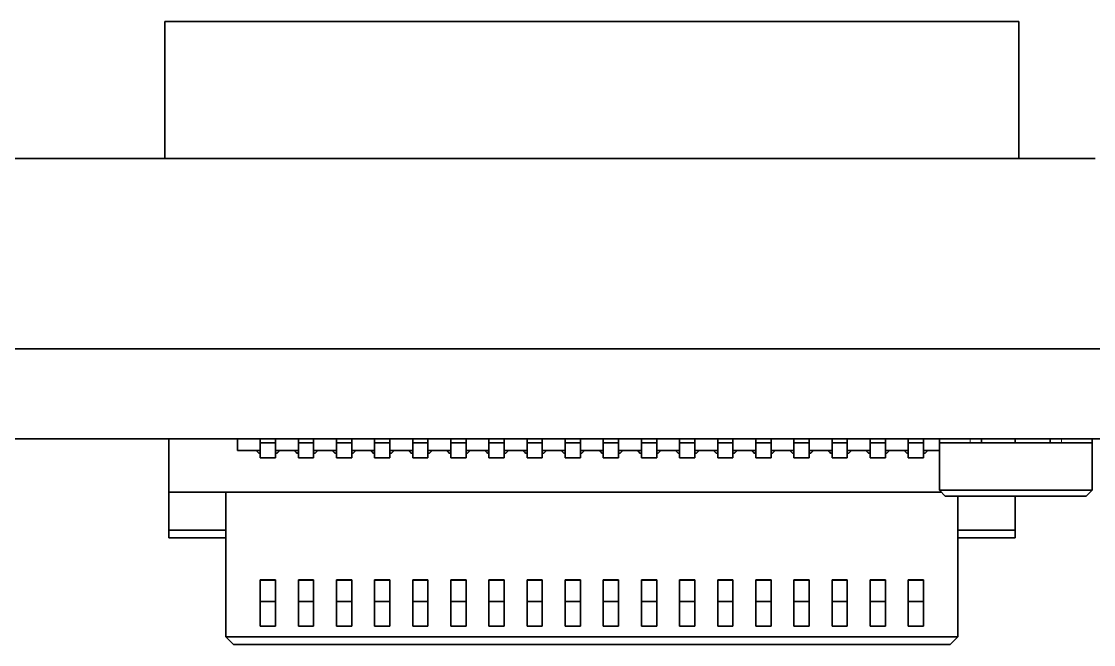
# Model space of a CAD drawing. Extents: x 487 to 800, y 314 to 605.
# Drawn here: x 586.74 to 600.8, y 461.53 to 469.71 of the extents above; entities that cross this region are included whole.
import ezdxf

# ---------------------------------------------------------------- set-up
doc = ezdxf.new("R2010")
doc.units = 0

msp = doc.modelspace()

# ---------------------------------------------------------------- linework, layer by layer
at = {"color": 7, "lineweight": 35, "ltscale": 0.28}
msp.add_line((599.817, 469.708), (588.617, 469.708), dxfattribs=at)
at = {"color": 7, "lineweight": 35, "ltscale": 0.045}
for p, q in [((588.617, 469.708), (588.617, 467.908)), ((599.817, 469.708), (599.817, 467.908))]:
    msp.add_line(p, q, dxfattribs=at)
at = {"color": 7, "lineweight": 35, "ltscale": 0.4}
msp.add_line((584.817, 467.908), (600.817, 467.908), dxfattribs=at)
at = {"color": 7, "lineweight": 35}
for p, q in [((579.717, 465.408), (608.717, 465.408)), ((579.717, 464.228), (608.717, 464.228))]:
    msp.add_line(p, q, dxfattribs=at)
at = {"color": 7, "lineweight": 35, "ltscale": 0.0175}
msp.add_line((588.667, 464.227), (588.667, 463.527), dxfattribs=at)
msp.add_line((588.667, 464.227), (588.667, 463.527), dxfattribs=at)
at = {"color": 7, "lineweight": 35, "ltscale": 0.022501}
msp.add_line((588.667, 464.227), (589.567, 464.227), dxfattribs=at)
msp.add_line((588.667, 464.227), (589.567, 464.227), dxfattribs=at)
at = {"color": 7, "lineweight": 35, "ltscale": 0.00375}
for p, q in [((589.567, 464.227), (589.567, 464.077)), ((589.567, 464.077), (589.567, 464.227)), ((589.567, 464.077), (589.567, 464.227)), ((589.567, 464.077), (589.567, 464.227)), ((589.567, 464.227), (589.567, 464.077))]:
    msp.add_line(p, q, dxfattribs=at)
at = {"color": 7, "lineweight": 35, "ltscale": 0.00125}
for p, q in [((589.867, 464.227), (589.867, 464.177)), ((589.867, 464.227), (589.867, 464.177)), ((590.067, 464.177), (590.067, 464.227)), ((590.067, 464.177), (590.067, 464.227)), ((590.067, 464.227), (590.067, 464.177)), ((590.367, 464.227), (590.367, 464.177)), ((590.367, 464.227), (590.367, 464.177)), ((590.567, 464.177), (590.567, 464.227)), ((590.567, 464.177), (590.567, 464.227)), ((590.567, 464.227), (590.567, 464.177)), ((590.867, 464.227), (590.867, 464.177)), ((590.867, 464.227), (590.867, 464.177)), ((591.067, 464.177), (591.067, 464.227)), ((591.067, 464.177), (591.067, 464.227)), ((591.067, 464.227), (591.067, 464.177)), ((591.367, 464.227), (591.367, 464.177)), ((591.367, 464.227), (591.367, 464.177)), ((591.567, 464.177), (591.567, 464.227)), ((591.567, 464.177), (591.567, 464.227)), ((591.567, 464.227), (591.567, 464.177)), ((591.867, 464.227), (591.867, 464.177)), ((591.867, 464.227), (591.867, 464.177)), ((592.067, 464.227), (592.067, 464.177)), ((592.067, 464.177), (592.067, 464.227)), ((592.067, 464.177), (592.067, 464.227)), ((592.367, 464.227), (592.367, 464.177)), ((592.367, 464.227), (592.367, 464.177)), ((592.567, 464.227), (592.567, 464.177)), ((592.567, 464.177), (592.567, 464.227)), ((592.567, 464.177), (592.567, 464.227)), ((592.867, 464.227), (592.867, 464.177)), ((592.867, 464.227), (592.867, 464.177)), ((593.067, 464.227), (593.067, 464.177)), ((593.067, 464.177), (593.067, 464.227)), ((593.067, 464.177), (593.067, 464.227)), ((593.367, 464.227), (593.367, 464.177)), ((593.367, 464.227), (593.367, 464.177)), ((593.567, 464.227), (593.567, 464.177)), ((593.567, 464.177), (593.567, 464.227)), ((593.567, 464.177), (593.567, 464.227)), ((593.867, 464.227), (593.867, 464.177)), ((593.867, 464.227), (593.867, 464.177)), ((594.067, 464.177), (594.067, 464.227)), ((594.067, 464.177), (594.067, 464.227)), ((594.067, 464.227), (594.067, 464.177)), ((594.367, 464.227), (594.367, 464.177)), ((594.367, 464.227), (594.367, 464.177)), ((594.567, 464.177), (594.567, 464.227)), ((594.567, 464.177), (594.567, 464.227)), ((594.567, 464.227), (594.567, 464.177)), ((594.867, 464.227), (594.867, 464.177)), ((594.867, 464.227), (594.867, 464.177)), ((595.067, 464.177), (595.067, 464.227)), ((595.067, 464.227), (595.067, 464.177)), ((595.067, 464.177), (595.067, 464.227)), ((595.367, 464.227), (595.367, 464.177)), ((595.367, 464.227), (595.367, 464.177)), ((595.567, 464.227), (595.567, 464.177)), ((595.567, 464.177), (595.567, 464.227)), ((595.567, 464.177), (595.567, 464.227)), ((595.867, 464.227), (595.867, 464.177)), ((595.867, 464.227), (595.867, 464.177)), ((596.067, 464.177), (596.067, 464.227)), ((596.067, 464.177), (596.067, 464.227)), ((596.067, 464.227), (596.067, 464.177)), ((596.367, 464.227), (596.367, 464.177)), ((596.367, 464.227), (596.367, 464.177)), ((596.567, 464.177), (596.567, 464.227)), ((596.567, 464.177), (596.567, 464.227)), ((596.567, 464.227), (596.567, 464.177)), ((596.867, 464.227), (596.867, 464.177)), ((596.867, 464.227), (596.867, 464.177)), ((597.067, 464.177), (597.067, 464.227)), ((597.067, 464.177), (597.067, 464.227)), ((597.067, 464.227), (597.067, 464.177)), ((597.367, 464.227), (597.367, 464.177)), ((597.367, 464.227), (597.367, 464.177)), ((597.567, 464.177), (597.567, 464.227)), ((597.567, 464.177), (597.567, 464.227)), ((597.567, 464.227), (597.567, 464.177)), ((597.867, 464.227), (597.867, 464.177)), ((597.867, 464.227), (597.867, 464.177)), ((598.067, 464.177), (598.067, 464.227)), ((598.067, 464.177), (598.067, 464.227)), ((598.067, 464.227), (598.067, 464.177)), ((598.367, 464.227), (598.367, 464.177)), ((598.367, 464.227), (598.367, 464.177)), ((598.567, 464.177), (598.567, 464.227)), ((598.567, 464.177), (598.567, 464.227)), ((598.567, 464.227), (598.567, 464.177)), ((598.777, 464.227), (598.777, 464.177)), ((599.327, 464.177), (599.327, 464.227)), ((599.327, 464.177), (599.327, 464.227)), ((599.327, 464.177), (599.327, 464.227)), ((599.327, 464.177), (599.327, 464.227)), ((599.327, 464.177), (599.327, 464.227)), ((599.327, 464.177), (599.327, 464.227)), ((599.767, 464.227), (599.767, 464.177)), ((599.767, 464.227), (599.767, 464.177)), ((599.767, 464.177), (599.767, 464.227)), ((599.767, 464.227), (599.767, 464.177)), ((599.767, 464.227), (599.767, 464.177)), ((600.227, 464.177), (600.227, 464.227)), ((600.777, 464.227), (600.777, 464.177)), ((589.367, 462.927), (589.417, 462.927)), ((589.417, 462.927), (589.367, 462.927)), ((599.067, 462.927), (599.017, 462.927)), ((599.017, 462.927), (599.067, 462.927))]:
    msp.add_line(p, q, dxfattribs=at)
at = {"color": 7, "lineweight": 35, "ltscale": 0.005}
for p, q in [((590.067, 464.227), (589.867, 464.227)), ((590.067, 464.227), (589.867, 464.227)), ((590.567, 464.227), (590.367, 464.227)), ((590.567, 464.227), (590.367, 464.227)), ((591.067, 464.227), (590.867, 464.227)), ((591.067, 464.227), (590.867, 464.227)), ((591.567, 464.227), (591.367, 464.227)), ((591.567, 464.227), (591.367, 464.227)), ((592.067, 464.227), (591.867, 464.227)), ((592.067, 464.227), (591.867, 464.227)), ((592.567, 464.227), (592.367, 464.227)), ((592.567, 464.227), (592.367, 464.227)), ((593.067, 464.227), (592.867, 464.227)), ((593.067, 464.227), (592.867, 464.227)), ((593.567, 464.227), (593.367, 464.227)), ((593.567, 464.227), (593.367, 464.227)), ((594.067, 464.227), (593.867, 464.227)), ((594.067, 464.227), (593.867, 464.227)), ((594.567, 464.227), (594.367, 464.227)), ((594.567, 464.227), (594.367, 464.227)), ((595.067, 464.227), (594.867, 464.227)), ((595.067, 464.227), (594.867, 464.227)), ((595.567, 464.227), (595.367, 464.227)), ((595.567, 464.227), (595.367, 464.227)), ((596.067, 464.227), (595.867, 464.227)), ((596.067, 464.227), (595.867, 464.227)), ((596.567, 464.227), (596.367, 464.227)), ((596.567, 464.227), (596.367, 464.227)), ((597.067, 464.227), (596.867, 464.227)), ((597.067, 464.227), (596.867, 464.227)), ((597.567, 464.227), (597.367, 464.227)), ((597.567, 464.227), (597.367, 464.227)), ((598.067, 464.227), (597.867, 464.227)), ((598.067, 464.227), (597.867, 464.227)), ((598.567, 464.227), (598.367, 464.227)), ((598.567, 464.227), (598.367, 464.227)), ((589.867, 464.177), (589.867, 463.977)), ((590.067, 464.177), (589.867, 464.177)), ((589.867, 464.177), (589.867, 463.977)), ((590.067, 464.177), (589.867, 464.177)), ((590.067, 464.177), (590.067, 463.977)), ((590.067, 464.177), (590.067, 463.977)), ((590.367, 464.177), (590.367, 463.977)), ((590.567, 464.177), (590.367, 464.177)), ((590.567, 464.177), (590.367, 464.177)), ((590.367, 464.177), (590.367, 463.977)), ((590.567, 464.177), (590.567, 463.977)), ((590.567, 464.177), (590.567, 463.977)), ((590.867, 464.177), (590.867, 463.977)), ((591.067, 464.177), (590.867, 464.177)), ((590.867, 464.177), (590.867, 463.977)), ((591.067, 464.177), (590.867, 464.177)), ((591.067, 464.177), (591.067, 463.977)), ((591.067, 464.177), (591.067, 463.977)), ((591.367, 464.177), (591.367, 463.977)), ((591.567, 464.177), (591.367, 464.177)), ((591.567, 464.177), (591.367, 464.177)), ((591.367, 464.177), (591.367, 463.977)), ((591.567, 464.177), (591.567, 463.977)), ((591.567, 464.177), (591.567, 463.977)), ((591.867, 464.177), (591.867, 463.977)), ((592.067, 464.177), (591.867, 464.177)), ((591.867, 464.177), (591.867, 463.977)), ((592.067, 464.177), (591.867, 464.177)), ((592.067, 464.177), (592.067, 463.977)), ((592.067, 464.177), (592.067, 463.977)), ((592.367, 464.177), (592.367, 463.977)), ((592.567, 464.177), (592.367, 464.177)), ((592.367, 464.177), (592.367, 463.977)), ((592.567, 464.177), (592.367, 464.177)), ((592.567, 464.177), (592.567, 463.977)), ((592.567, 464.177), (592.567, 463.977)), ((593.067, 464.177), (592.867, 464.177)), ((593.067, 464.177), (592.867, 464.177)), ((592.867, 464.177), (592.867, 463.977)), ((592.867, 464.177), (592.867, 463.977)), ((593.067, 464.177), (593.067, 463.977)), ((593.067, 464.177), (593.067, 463.977)), ((593.567, 464.177), (593.367, 464.177)), ((593.567, 464.177), (593.367, 464.177)), ((593.367, 464.177), (593.367, 463.977)), ((593.367, 464.177), (593.367, 463.977)), ((593.567, 464.177), (593.567, 463.977)), ((593.567, 464.177), (593.567, 463.977)), ((593.867, 464.177), (593.867, 463.977)), ((594.067, 464.177), (593.867, 464.177)), ((594.067, 464.177), (593.867, 464.177)), ((593.867, 464.177), (593.867, 463.977)), ((594.067, 464.177), (594.067, 463.977)), ((594.067, 464.177), (594.067, 463.977)), ((594.367, 464.177), (594.367, 463.977)), ((594.567, 464.177), (594.367, 464.177)), ((594.567, 464.177), (594.367, 464.177)), ((594.367, 464.177), (594.367, 463.977)), ((594.567, 464.177), (594.567, 463.977)), ((594.567, 464.177), (594.567, 463.977)), ((594.867, 464.177), (594.867, 463.977)), ((595.067, 464.177), (594.867, 464.177)), ((595.067, 464.177), (594.867, 464.177)), ((594.867, 464.177), (594.867, 463.977)), ((595.067, 464.177), (595.067, 463.977)), ((595.067, 464.177), (595.067, 463.977)), ((595.567, 464.177), (595.367, 464.177)), ((595.567, 464.177), (595.367, 464.177)), ((595.367, 464.177), (595.367, 463.977)), ((595.367, 464.177), (595.367, 463.977)), ((595.567, 464.177), (595.567, 463.977)), ((595.567, 464.177), (595.567, 463.977)), ((595.867, 464.177), (595.867, 463.977)), ((596.067, 464.177), (595.867, 464.177)), ((595.867, 464.177), (595.867, 463.977)), ((596.067, 464.177), (595.867, 464.177)), ((596.067, 464.177), (596.067, 463.977)), ((596.067, 464.177), (596.067, 463.977)), ((596.367, 464.177), (596.367, 463.977)), ((596.567, 464.177), (596.367, 464.177)), ((596.367, 464.177), (596.367, 463.977)), ((596.567, 464.177), (596.367, 464.177)), ((596.567, 464.177), (596.567, 463.977)), ((596.567, 464.177), (596.567, 463.977)), ((596.867, 464.177), (596.867, 463.977)), ((597.067, 464.177), (596.867, 464.177)), ((596.867, 464.177), (596.867, 463.977)), ((597.067, 464.177), (596.867, 464.177)), ((597.067, 464.177), (597.067, 463.977)), ((597.067, 464.177), (597.067, 463.977)), ((597.367, 464.177), (597.367, 463.977)), ((597.567, 464.177), (597.367, 464.177)), ((597.367, 464.177), (597.367, 463.977)), ((597.567, 464.177), (597.367, 464.177)), ((597.567, 464.177), (597.567, 463.977)), ((597.567, 464.177), (597.567, 463.977)), ((597.867, 464.177), (597.867, 463.977)), ((598.067, 464.177), (597.867, 464.177)), ((597.867, 464.177), (597.867, 463.977)), ((598.067, 464.177), (597.867, 464.177)), ((598.067, 464.177), (598.067, 463.977)), ((598.067, 464.177), (598.067, 463.977)), ((598.367, 464.177), (598.367, 463.977)), ((598.567, 464.177), (598.367, 464.177)), ((598.567, 464.177), (598.367, 464.177)), ((598.367, 464.177), (598.367, 463.977)), ((598.567, 464.177), (598.567, 463.977)), ((598.567, 464.177), (598.567, 463.977)), ((589.867, 463.977), (590.067, 463.977)), ((590.067, 463.977), (589.867, 463.977)), ((590.067, 463.977), (589.867, 463.977)), ((590.367, 463.977), (590.567, 463.977)), ((590.567, 463.977), (590.367, 463.977)), ((590.567, 463.977), (590.367, 463.977)), ((590.867, 463.977), (591.067, 463.977)), ((591.067, 463.977), (590.867, 463.977)), ((591.067, 463.977), (590.867, 463.977)), ((591.367, 463.977), (591.567, 463.977)), ((591.567, 463.977), (591.367, 463.977)), ((591.567, 463.977), (591.367, 463.977)), ((592.067, 463.977), (591.867, 463.977)), ((592.067, 463.977), (591.867, 463.977)), ((591.867, 463.977), (592.067, 463.977)), ((592.567, 463.977), (592.367, 463.977)), ((592.567, 463.977), (592.367, 463.977)), ((592.367, 463.977), (592.567, 463.977)), ((593.067, 463.977), (592.867, 463.977)), ((593.067, 463.977), (592.867, 463.977)), ((592.867, 463.977), (593.067, 463.977)), ((593.567, 463.977), (593.367, 463.977)), ((593.567, 463.977), (593.367, 463.977)), ((593.367, 463.977), (593.567, 463.977)), ((594.067, 463.977), (593.867, 463.977)), ((594.067, 463.977), (593.867, 463.977)), ((593.867, 463.977), (594.067, 463.977)), ((594.567, 463.977), (594.367, 463.977)), ((594.567, 463.977), (594.367, 463.977)), ((594.367, 463.977), (594.567, 463.977)), ((595.067, 463.977), (594.867, 463.977)), ((595.067, 463.977), (594.867, 463.977)), ((594.867, 463.977), (595.067, 463.977)), ((595.567, 463.977), (595.367, 463.977)), ((595.567, 463.977), (595.367, 463.977)), ((595.367, 463.977), (595.567, 463.977)), ((596.067, 463.977), (595.867, 463.977)), ((596.067, 463.977), (595.867, 463.977)), ((595.867, 463.977), (596.067, 463.977)), ((596.567, 463.977), (596.367, 463.977)), ((596.567, 463.977), (596.367, 463.977)), ((596.367, 463.977), (596.567, 463.977)), ((597.067, 463.977), (596.867, 463.977)), ((597.067, 463.977), (596.867, 463.977)), ((596.867, 463.977), (597.067, 463.977)), ((597.567, 463.977), (597.367, 463.977)), ((597.567, 463.977), (597.367, 463.977)), ((597.367, 463.977), (597.567, 463.977)), ((598.067, 463.977), (597.867, 463.977)), ((598.067, 463.977), (597.867, 463.977)), ((597.867, 463.977), (598.067, 463.977)), ((598.567, 463.977), (598.367, 463.977)), ((598.567, 463.977), (598.367, 463.977)), ((598.367, 463.977), (598.567, 463.977)), ((590.067, 462.377), (589.867, 462.377)), ((590.067, 462.377), (589.867, 462.377)), ((589.867, 462.372), (590.067, 462.372)), ((590.067, 462.372), (589.867, 462.372)), ((590.067, 462.372), (589.867, 462.372)), ((590.567, 462.377), (590.367, 462.377)), ((590.567, 462.377), (590.367, 462.377)), ((590.367, 462.372), (590.567, 462.372)), ((590.567, 462.372), (590.367, 462.372)), ((590.567, 462.372), (590.367, 462.372)), ((591.067, 462.377), (590.867, 462.377)), ((591.067, 462.377), (590.867, 462.377)), ((590.867, 462.372), (591.067, 462.372)), ((591.067, 462.372), (590.867, 462.372)), ((591.067, 462.372), (590.867, 462.372)), ((591.567, 462.377), (591.367, 462.377)), ((591.567, 462.377), (591.367, 462.377)), ((591.367, 462.372), (591.567, 462.372)), ((591.567, 462.372), (591.367, 462.372)), ((591.567, 462.372), (591.367, 462.372)), ((592.067, 462.377), (591.867, 462.377)), ((592.067, 462.377), (591.867, 462.377)), ((591.867, 462.372), (592.067, 462.372)), ((592.067, 462.372), (591.867, 462.372)), ((592.067, 462.372), (591.867, 462.372)), ((592.567, 462.377), (592.367, 462.377)), ((592.567, 462.377), (592.367, 462.377)), ((592.367, 462.372), (592.567, 462.372)), ((592.567, 462.372), (592.367, 462.372)), ((592.567, 462.372), (592.367, 462.372)), ((593.067, 462.377), (592.867, 462.377)), ((593.067, 462.377), (592.867, 462.377)), ((592.867, 462.372), (593.067, 462.372)), ((593.067, 462.372), (592.867, 462.372)), ((593.067, 462.372), (592.867, 462.372)), ((593.567, 462.377), (593.367, 462.377)), ((593.567, 462.377), (593.367, 462.377)), ((593.367, 462.372), (593.567, 462.372)), ((593.567, 462.372), (593.367, 462.372)), ((593.567, 462.372), (593.367, 462.372)), ((594.067, 462.377), (593.867, 462.377)), ((594.067, 462.377), (593.867, 462.377)), ((594.067, 462.372), (593.867, 462.372)), ((594.067, 462.372), (593.867, 462.372)), ((593.867, 462.372), (594.067, 462.372)), ((594.567, 462.377), (594.367, 462.377)), ((594.567, 462.377), (594.367, 462.377)), ((594.567, 462.372), (594.367, 462.372)), ((594.567, 462.372), (594.367, 462.372)), ((594.367, 462.372), (594.567, 462.372)), ((595.067, 462.377), (594.867, 462.377)), ((595.067, 462.377), (594.867, 462.377)), ((595.067, 462.372), (594.867, 462.372)), ((595.067, 462.372), (594.867, 462.372)), ((594.867, 462.372), (595.067, 462.372)), ((595.567, 462.377), (595.367, 462.377)), ((595.567, 462.377), (595.367, 462.377)), ((595.567, 462.372), (595.367, 462.372)), ((595.567, 462.372), (595.367, 462.372)), ((595.367, 462.372), (595.567, 462.372)), ((596.067, 462.377), (595.867, 462.377)), ((596.067, 462.377), (595.867, 462.377)), ((595.867, 462.372), (596.067, 462.372)), ((596.067, 462.372), (595.867, 462.372)), ((596.067, 462.372), (595.867, 462.372)), ((596.567, 462.377), (596.367, 462.377)), ((596.567, 462.377), (596.367, 462.377)), ((596.367, 462.372), (596.567, 462.372)), ((596.567, 462.372), (596.367, 462.372)), ((596.567, 462.372), (596.367, 462.372)), ((597.067, 462.377), (596.867, 462.377)), ((597.067, 462.377), (596.867, 462.377)), ((596.867, 462.372), (597.067, 462.372)), ((597.067, 462.372), (596.867, 462.372)), ((597.067, 462.372), (596.867, 462.372)), ((597.567, 462.377), (597.367, 462.377)), ((597.567, 462.377), (597.367, 462.377)), ((597.367, 462.372), (597.567, 462.372)), ((597.567, 462.372), (597.367, 462.372)), ((597.567, 462.372), (597.367, 462.372)), ((598.067, 462.377), (597.867, 462.377)), ((598.067, 462.377), (597.867, 462.377)), ((597.867, 462.372), (598.067, 462.372)), ((598.067, 462.372), (597.867, 462.372)), ((598.067, 462.372), (597.867, 462.372)), ((598.567, 462.377), (598.367, 462.377)), ((598.567, 462.377), (598.367, 462.377)), ((598.367, 462.372), (598.567, 462.372)), ((598.567, 462.372), (598.367, 462.372)), ((598.567, 462.372), (598.367, 462.372)), ((590.067, 462.092), (589.867, 462.092)), ((590.067, 462.092), (589.867, 462.092)), ((590.567, 462.092), (590.367, 462.092)), ((590.567, 462.092), (590.367, 462.092)), ((591.067, 462.092), (590.867, 462.092)), ((591.067, 462.092), (590.867, 462.092)), ((591.567, 462.092), (591.367, 462.092)), ((591.567, 462.092), (591.367, 462.092)), ((592.067, 462.092), (591.867, 462.092)), ((592.067, 462.092), (591.867, 462.092)), ((592.567, 462.092), (592.367, 462.092)), ((592.567, 462.092), (592.367, 462.092)), ((593.067, 462.092), (592.867, 462.092)), ((593.067, 462.092), (592.867, 462.092)), ((593.567, 462.092), (593.367, 462.092)), ((593.567, 462.092), (593.367, 462.092)), ((594.067, 462.092), (593.867, 462.092)), ((594.067, 462.092), (593.867, 462.092)), ((594.567, 462.092), (594.367, 462.092)), ((594.567, 462.092), (594.367, 462.092)), ((595.067, 462.092), (594.867, 462.092)), ((595.067, 462.092), (594.867, 462.092)), ((595.567, 462.092), (595.367, 462.092)), ((595.567, 462.092), (595.367, 462.092)), ((596.067, 462.092), (595.867, 462.092)), ((596.067, 462.092), (595.867, 462.092)), ((596.567, 462.092), (596.367, 462.092)), ((596.567, 462.092), (596.367, 462.092)), ((597.067, 462.092), (596.867, 462.092)), ((597.067, 462.092), (596.867, 462.092)), ((597.567, 462.092), (597.367, 462.092)), ((597.567, 462.092), (597.367, 462.092)), ((598.067, 462.092), (597.867, 462.092)), ((598.067, 462.092), (597.867, 462.092)), ((598.567, 462.092), (598.367, 462.092)), ((598.567, 462.092), (598.367, 462.092)), ((589.867, 461.77), (590.067, 461.77)), ((589.867, 461.77), (590.067, 461.77)), ((590.367, 461.77), (590.567, 461.77)), ((590.367, 461.77), (590.567, 461.77)), ((590.867, 461.77), (591.067, 461.77)), ((590.867, 461.77), (591.067, 461.77)), ((591.367, 461.77), (591.567, 461.77)), ((591.367, 461.77), (591.567, 461.77)), ((591.867, 461.77), (592.067, 461.77)), ((591.867, 461.77), (592.067, 461.77)), ((592.367, 461.77), (592.567, 461.77)), ((592.367, 461.77), (592.567, 461.77)), ((592.867, 461.77), (593.067, 461.77)), ((592.867, 461.77), (593.067, 461.77)), ((593.367, 461.77), (593.567, 461.77)), ((593.367, 461.77), (593.567, 461.77)), ((593.867, 461.77), (594.067, 461.77)), ((593.867, 461.77), (594.067, 461.77)), ((594.367, 461.77), (594.567, 461.77)), ((594.367, 461.77), (594.567, 461.77)), ((594.867, 461.77), (595.067, 461.77)), ((594.867, 461.77), (595.067, 461.77)), ((595.367, 461.77), (595.567, 461.77)), ((595.367, 461.77), (595.567, 461.77)), ((595.867, 461.77), (596.067, 461.77)), ((595.867, 461.77), (596.067, 461.77)), ((596.367, 461.77), (596.567, 461.77)), ((596.367, 461.77), (596.567, 461.77)), ((596.867, 461.77), (597.067, 461.77)), ((596.867, 461.77), (597.067, 461.77)), ((597.367, 461.77), (597.567, 461.77)), ((597.367, 461.77), (597.567, 461.77)), ((597.867, 461.77), (598.067, 461.77)), ((597.867, 461.77), (598.067, 461.77)), ((598.367, 461.77), (598.567, 461.77)), ((598.367, 461.77), (598.567, 461.77))]:
    msp.add_line(p, q, dxfattribs=at)
at = {"color": 7, "lineweight": 35, "ltscale": 0.003037}
for p, q in [((590.067, 464.227), (590.067, 464.106)), ((590.067, 464.227), (590.067, 464.106)), ((590.567, 464.227), (590.567, 464.106)), ((590.567, 464.227), (590.567, 464.106)), ((591.067, 464.227), (591.067, 464.106)), ((591.067, 464.227), (591.067, 464.106)), ((591.567, 464.227), (591.567, 464.106)), ((591.567, 464.227), (591.567, 464.106)), ((592.067, 464.227), (592.067, 464.106)), ((592.067, 464.227), (592.067, 464.106)), ((592.567, 464.227), (592.567, 464.106)), ((592.567, 464.227), (592.567, 464.106)), ((593.067, 464.227), (593.067, 464.106)), ((593.067, 464.227), (593.067, 464.106)), ((593.567, 464.227), (593.567, 464.106)), ((593.567, 464.227), (593.567, 464.106)), ((594.067, 464.227), (594.067, 464.106)), ((594.067, 464.227), (594.067, 464.106)), ((594.567, 464.227), (594.567, 464.106)), ((594.567, 464.227), (594.567, 464.106)), ((595.067, 464.227), (595.067, 464.106)), ((595.067, 464.227), (595.067, 464.106)), ((595.567, 464.227), (595.567, 464.106)), ((595.567, 464.227), (595.567, 464.106)), ((596.067, 464.227), (596.067, 464.106)), ((596.067, 464.227), (596.067, 464.106)), ((596.567, 464.227), (596.567, 464.106)), ((596.567, 464.227), (596.567, 464.106)), ((597.067, 464.227), (597.067, 464.106)), ((597.067, 464.227), (597.067, 464.106)), ((597.567, 464.227), (597.567, 464.106)), ((597.567, 464.227), (597.567, 464.106)), ((598.067, 464.227), (598.067, 464.106)), ((598.067, 464.227), (598.067, 464.106)), ((598.567, 464.227), (598.567, 464.106)), ((598.567, 464.227), (598.567, 464.106))]:
    msp.add_line(p, q, dxfattribs=at)
at = {"color": 7, "lineweight": 35, "ltscale": 0.009999}
msp.add_line((598.777, 464.227), (599.177, 464.227), dxfattribs=at)
at = {"color": 7, "lineweight": 35, "ltscale": 0.003751}
for p, q in [((599.327, 464.227), (599.177, 464.227)), ((600.377, 464.227), (600.227, 464.227))]:
    msp.add_line(p, q, dxfattribs=at)
at = {"color": 7, "lineweight": 13, "ltscale": 0.00125}
for p, q in [((599.177, 464.227), (599.177, 464.177)), ((600.377, 464.227), (600.377, 464.177))]:
    msp.add_line(p, q, dxfattribs=at)
at = {"color": 7, "lineweight": 35, "ltscale": 0.011}
msp.add_line((599.327, 464.227), (599.767, 464.227), dxfattribs=at)
msp.add_line((599.327, 464.227), (599.767, 464.227), dxfattribs=at)
at = {"color": 7, "lineweight": 35, "ltscale": 0.010001}
msp.add_line((600.377, 464.227), (600.777, 464.227), dxfattribs=at)
at = {"color": 7, "lineweight": 35, "ltscale": 0.006125}
msp.add_line((589.812, 464.077), (589.567, 464.077), dxfattribs=at)
msp.add_line((589.812, 464.077), (589.567, 464.077), dxfattribs=at)
at = {"color": 7, "lineweight": 35, "ltscale": 0.001375}
for p, q in [((589.867, 464.077), (589.812, 464.077)), ((589.867, 464.077), (589.812, 464.077)), ((590.122, 464.077), (590.067, 464.077)), ((590.122, 464.077), (590.067, 464.077)), ((590.367, 464.077), (590.312, 464.077)), ((590.367, 464.077), (590.312, 464.077)), ((590.622, 464.077), (590.567, 464.077)), ((590.622, 464.077), (590.567, 464.077)), ((590.867, 464.077), (590.812, 464.077)), ((590.867, 464.077), (590.812, 464.077)), ((591.122, 464.077), (591.067, 464.077)), ((591.122, 464.077), (591.067, 464.077)), ((591.367, 464.077), (591.312, 464.077)), ((591.367, 464.077), (591.312, 464.077)), ((591.622, 464.077), (591.567, 464.077)), ((591.622, 464.077), (591.567, 464.077)), ((591.867, 464.077), (591.812, 464.077)), ((591.867, 464.077), (591.812, 464.077)), ((592.122, 464.077), (592.067, 464.077)), ((592.122, 464.077), (592.067, 464.077)), ((592.367, 464.077), (592.312, 464.077)), ((592.367, 464.077), (592.312, 464.077)), ((592.622, 464.077), (592.567, 464.077)), ((592.622, 464.077), (592.567, 464.077)), ((592.867, 464.077), (592.812, 464.077)), ((592.867, 464.077), (592.812, 464.077)), ((593.122, 464.077), (593.067, 464.077)), ((593.122, 464.077), (593.067, 464.077)), ((593.367, 464.077), (593.312, 464.077)), ((593.367, 464.077), (593.312, 464.077)), ((593.622, 464.077), (593.567, 464.077)), ((593.622, 464.077), (593.567, 464.077)), ((593.867, 464.077), (593.812, 464.077)), ((593.867, 464.077), (593.812, 464.077)), ((594.122, 464.077), (594.067, 464.077)), ((594.122, 464.077), (594.067, 464.077)), ((594.367, 464.077), (594.312, 464.077)), ((594.367, 464.077), (594.312, 464.077)), ((594.622, 464.077), (594.567, 464.077)), ((594.622, 464.077), (594.567, 464.077)), ((594.867, 464.077), (594.812, 464.077)), ((594.867, 464.077), (594.812, 464.077)), ((595.122, 464.077), (595.067, 464.077)), ((595.122, 464.077), (595.067, 464.077)), ((595.367, 464.077), (595.312, 464.077)), ((595.367, 464.077), (595.312, 464.077)), ((595.622, 464.077), (595.567, 464.077)), ((595.622, 464.077), (595.567, 464.077)), ((595.867, 464.077), (595.812, 464.077)), ((595.867, 464.077), (595.812, 464.077)), ((596.122, 464.077), (596.067, 464.077)), ((596.122, 464.077), (596.067, 464.077)), ((596.367, 464.077), (596.312, 464.077)), ((596.367, 464.077), (596.312, 464.077)), ((596.622, 464.077), (596.567, 464.077)), ((596.622, 464.077), (596.567, 464.077)), ((596.867, 464.077), (596.812, 464.077)), ((596.867, 464.077), (596.812, 464.077)), ((597.122, 464.077), (597.067, 464.077)), ((597.122, 464.077), (597.067, 464.077)), ((597.367, 464.077), (597.312, 464.077)), ((597.367, 464.077), (597.312, 464.077)), ((597.622, 464.077), (597.567, 464.077)), ((597.622, 464.077), (597.567, 464.077)), ((597.867, 464.077), (597.812, 464.077)), ((597.867, 464.077), (597.812, 464.077)), ((598.122, 464.077), (598.067, 464.077)), ((598.122, 464.077), (598.067, 464.077)), ((598.367, 464.077), (598.312, 464.077)), ((598.367, 464.077), (598.312, 464.077)), ((598.622, 464.077), (598.567, 464.077)), ((598.622, 464.077), (598.567, 464.077))]:
    msp.add_line(p, q, dxfattribs=at)
at = {"color": 7, "lineweight": 35, "ltscale": 0.001237}
for p, q in [((589.812, 464.077), (589.847, 464.042)), ((589.812, 464.077), (589.847, 464.042)), ((590.087, 464.042), (590.122, 464.077)), ((590.087, 464.042), (590.122, 464.077)), ((590.312, 464.077), (590.347, 464.042)), ((590.312, 464.077), (590.347, 464.042)), ((590.587, 464.042), (590.622, 464.077)), ((590.587, 464.042), (590.622, 464.077)), ((590.812, 464.077), (590.847, 464.042)), ((590.812, 464.077), (590.847, 464.042)), ((591.087, 464.042), (591.122, 464.077)), ((591.087, 464.042), (591.122, 464.077)), ((591.312, 464.077), (591.347, 464.042)), ((591.312, 464.077), (591.347, 464.042)), ((591.587, 464.042), (591.622, 464.077)), ((591.587, 464.042), (591.622, 464.077)), ((591.812, 464.077), (591.847, 464.042)), ((591.812, 464.077), (591.847, 464.042)), ((592.087, 464.042), (592.122, 464.077)), ((592.087, 464.042), (592.122, 464.077)), ((592.312, 464.077), (592.347, 464.042)), ((592.312, 464.077), (592.347, 464.042)), ((592.587, 464.042), (592.622, 464.077)), ((592.587, 464.042), (592.622, 464.077)), ((592.812, 464.077), (592.847, 464.042)), ((592.812, 464.077), (592.847, 464.042)), ((593.087, 464.042), (593.122, 464.077)), ((593.087, 464.042), (593.122, 464.077)), ((593.312, 464.077), (593.347, 464.042)), ((593.312, 464.077), (593.347, 464.042)), ((593.587, 464.042), (593.622, 464.077)), ((593.587, 464.042), (593.622, 464.077)), ((593.812, 464.077), (593.847, 464.042)), ((593.812, 464.077), (593.847, 464.042)), ((594.087, 464.042), (594.122, 464.077)), ((594.087, 464.042), (594.122, 464.077)), ((594.312, 464.077), (594.347, 464.042)), ((594.312, 464.077), (594.347, 464.042)), ((594.587, 464.042), (594.622, 464.077)), ((594.587, 464.042), (594.622, 464.077)), ((594.812, 464.077), (594.847, 464.042)), ((594.812, 464.077), (594.847, 464.042)), ((595.087, 464.042), (595.122, 464.077)), ((595.087, 464.042), (595.122, 464.077)), ((595.312, 464.077), (595.347, 464.042)), ((595.312, 464.077), (595.347, 464.042)), ((595.587, 464.042), (595.622, 464.077)), ((595.587, 464.042), (595.622, 464.077)), ((595.812, 464.077), (595.847, 464.042)), ((595.812, 464.077), (595.847, 464.042)), ((596.087, 464.042), (596.122, 464.077)), ((596.087, 464.042), (596.122, 464.077)), ((596.312, 464.077), (596.347, 464.042)), ((596.312, 464.077), (596.347, 464.042)), ((596.587, 464.042), (596.622, 464.077)), ((596.587, 464.042), (596.622, 464.077)), ((596.812, 464.077), (596.847, 464.042)), ((596.812, 464.077), (596.847, 464.042)), ((597.087, 464.042), (597.122, 464.077)), ((597.087, 464.042), (597.122, 464.077)), ((597.312, 464.077), (597.347, 464.042)), ((597.312, 464.077), (597.347, 464.042)), ((597.587, 464.042), (597.622, 464.077)), ((597.587, 464.042), (597.622, 464.077)), ((597.812, 464.077), (597.847, 464.042)), ((597.812, 464.077), (597.847, 464.042)), ((598.087, 464.042), (598.122, 464.077)), ((598.087, 464.042), (598.122, 464.077)), ((598.312, 464.077), (598.347, 464.042)), ((598.312, 464.077), (598.347, 464.042)), ((598.587, 464.042), (598.622, 464.077)), ((598.587, 464.042), (598.622, 464.077))]:
    msp.add_line(p, q, dxfattribs=at)
at = {"color": 7, "lineweight": 35, "ltscale": 0.001271}
for p, q in [((589.812, 464.077), (589.849, 464.042)), ((590.122, 464.077), (590.085, 464.042)), ((590.312, 464.077), (590.349, 464.042)), ((590.849, 464.042), (590.812, 464.077)), ((590.812, 464.077), (590.849, 464.042)), ((596.085, 464.042), (596.122, 464.077)), ((596.122, 464.077), (596.085, 464.042)), ((596.622, 464.077), (596.585, 464.042)), ((597.085, 464.042), (597.122, 464.077)), ((597.622, 464.077), (597.585, 464.042)), ((597.812, 464.077), (597.849, 464.042)), ((597.849, 464.042), (597.812, 464.077)), ((598.312, 464.077), (598.349, 464.042)), ((598.349, 464.042), (598.312, 464.077))]:
    msp.add_line(p, q, dxfattribs=at)
at = {"color": 7, "lineweight": 35, "ltscale": 0.000367386}
for p, q in [((589.847, 464.042), (589.837, 464.052)), ((590.347, 464.042), (590.337, 464.052)), ((596.347, 464.042), (596.337, 464.052)), ((597.347, 464.042), (597.337, 464.052))]:
    msp.add_line(p, q, dxfattribs=at)
at = {"color": 7, "lineweight": 35, "ltscale": 0.000875157}
for p, q in [((589.867, 464.077), (589.867, 464.042)), ((590.367, 464.077), (590.367, 464.042)), ((590.867, 464.077), (590.867, 464.042)), ((596.067, 464.077), (596.067, 464.042)), ((597.067, 464.077), (597.067, 464.042)), ((597.867, 464.077), (597.867, 464.042)), ((598.367, 464.077), (598.367, 464.042))]:
    msp.add_line(p, q, dxfattribs=at)
at = {"color": 7, "lineweight": 35, "ltscale": 0.002503}
for p, q in [((590.067, 464.177), (590.067, 464.077)), ((596.067, 464.177), (596.067, 464.077)), ((596.567, 464.177), (596.567, 464.077)), ((597.067, 464.177), (597.067, 464.077)), ((597.567, 464.177), (597.567, 464.077)), ((598.067, 464.177), (598.067, 464.077)), ((598.567, 464.177), (598.567, 464.077))]:
    msp.add_line(p, q, dxfattribs=at)
at = {"color": 7, "lineweight": 35, "ltscale": 0.000712585}
for p, q in [((590.067, 464.106), (590.067, 464.077)), ((590.067, 464.077), (590.067, 464.106)), ((590.567, 464.106), (590.567, 464.077)), ((590.567, 464.077), (590.567, 464.106)), ((591.067, 464.106), (591.067, 464.077)), ((591.067, 464.077), (591.067, 464.106)), ((591.567, 464.106), (591.567, 464.077)), ((591.567, 464.077), (591.567, 464.106)), ((592.067, 464.077), (592.067, 464.106)), ((592.067, 464.106), (592.067, 464.077)), ((592.567, 464.077), (592.567, 464.106)), ((592.567, 464.106), (592.567, 464.077)), ((593.067, 464.077), (593.067, 464.106)), ((593.067, 464.106), (593.067, 464.077)), ((593.567, 464.077), (593.567, 464.106)), ((593.567, 464.106), (593.567, 464.077)), ((594.067, 464.106), (594.067, 464.077)), ((594.067, 464.077), (594.067, 464.106)), ((594.567, 464.106), (594.567, 464.077)), ((594.567, 464.077), (594.567, 464.106)), ((595.067, 464.106), (595.067, 464.077)), ((595.067, 464.077), (595.067, 464.106)), ((595.567, 464.077), (595.567, 464.106)), ((595.567, 464.106), (595.567, 464.077)), ((596.067, 464.106), (596.067, 464.077)), ((596.067, 464.077), (596.067, 464.106)), ((596.567, 464.106), (596.567, 464.077)), ((596.567, 464.077), (596.567, 464.106)), ((597.067, 464.106), (597.067, 464.077)), ((597.067, 464.077), (597.067, 464.106)), ((597.567, 464.106), (597.567, 464.077)), ((597.567, 464.077), (597.567, 464.106)), ((598.067, 464.106), (598.067, 464.077)), ((598.067, 464.077), (598.067, 464.106)), ((598.567, 464.106), (598.567, 464.077)), ((598.567, 464.077), (598.567, 464.106))]:
    msp.add_line(p, q, dxfattribs=at)
at = {"color": 7, "lineweight": 35, "ltscale": 0.000875092}
for p, q in [((590.067, 464.077), (590.067, 464.042)), ((590.567, 464.077), (590.567, 464.042)), ((591.067, 464.077), (591.067, 464.042)), ((591.567, 464.077), (591.567, 464.042)), ((592.067, 464.077), (592.067, 464.042)), ((592.567, 464.077), (592.567, 464.042)), ((593.067, 464.077), (593.067, 464.042)), ((593.567, 464.077), (593.567, 464.042)), ((594.067, 464.077), (594.067, 464.042)), ((594.567, 464.077), (594.567, 464.042)), ((595.067, 464.077), (595.067, 464.042)), ((595.567, 464.077), (595.567, 464.042)), ((596.567, 464.077), (596.567, 464.042)), ((597.567, 464.077), (597.567, 464.042)), ((598.067, 464.077), (598.067, 464.042)), ((598.567, 464.077), (598.567, 464.042))]:
    msp.add_line(p, q, dxfattribs=at)
at = {"color": 7, "lineweight": 35, "ltscale": 0.00475}
for p, q in [((590.312, 464.077), (590.122, 464.077)), ((590.312, 464.077), (590.122, 464.077)), ((590.812, 464.077), (590.622, 464.077)), ((590.812, 464.077), (590.622, 464.077)), ((591.312, 464.077), (591.122, 464.077)), ((591.312, 464.077), (591.122, 464.077)), ((591.812, 464.077), (591.622, 464.077)), ((591.812, 464.077), (591.622, 464.077)), ((592.312, 464.077), (592.122, 464.077)), ((592.312, 464.077), (592.122, 464.077)), ((592.812, 464.077), (592.622, 464.077)), ((592.812, 464.077), (592.622, 464.077)), ((593.312, 464.077), (593.122, 464.077)), ((593.312, 464.077), (593.122, 464.077)), ((593.812, 464.077), (593.622, 464.077)), ((593.812, 464.077), (593.622, 464.077)), ((594.312, 464.077), (594.122, 464.077)), ((594.312, 464.077), (594.122, 464.077)), ((594.812, 464.077), (594.622, 464.077)), ((594.812, 464.077), (594.622, 464.077)), ((595.312, 464.077), (595.122, 464.077)), ((595.312, 464.077), (595.122, 464.077)), ((595.812, 464.077), (595.622, 464.077)), ((595.812, 464.077), (595.622, 464.077)), ((596.312, 464.077), (596.122, 464.077)), ((596.312, 464.077), (596.122, 464.077)), ((596.812, 464.077), (596.622, 464.077)), ((596.812, 464.077), (596.622, 464.077)), ((597.312, 464.077), (597.122, 464.077)), ((597.312, 464.077), (597.122, 464.077)), ((597.812, 464.077), (597.622, 464.077)), ((597.812, 464.077), (597.622, 464.077)), ((598.312, 464.077), (598.122, 464.077)), ((598.312, 464.077), (598.122, 464.077))]:
    msp.add_line(p, q, dxfattribs=at)
at = {"color": 7, "lineweight": 35, "ltscale": 0.0025}
for p, q in [((590.567, 464.177), (590.567, 464.077)), ((591.067, 464.177), (591.067, 464.077)), ((591.567, 464.177), (591.567, 464.077)), ((592.067, 464.177), (592.067, 464.077)), ((592.567, 464.177), (592.567, 464.077)), ((593.067, 464.177), (593.067, 464.077)), ((593.567, 464.177), (593.567, 464.077)), ((594.067, 464.177), (594.067, 464.077)), ((594.567, 464.177), (594.567, 464.077)), ((595.067, 464.177), (595.067, 464.077)), ((595.567, 464.177), (595.567, 464.077)), ((588.667, 462.927), (588.667, 463.027)), ((588.667, 462.927), (588.667, 463.027)), ((599.017, 463.027), (599.017, 462.927)), ((599.767, 463.027), (599.767, 462.927)), ((599.767, 463.027), (599.767, 462.927)), ((599.767, 462.927), (599.767, 463.027))]:
    msp.add_line(p, q, dxfattribs=at)
at = {"color": 7, "lineweight": 35, "ltscale": 0.0004769}
for p, q in [((591.333, 464.056), (591.347, 464.042)), ((591.833, 464.056), (591.847, 464.042)), ((592.333, 464.056), (592.347, 464.042)), ((592.833, 464.056), (592.847, 464.042)), ((593.333, 464.056), (593.347, 464.042)), ((593.833, 464.056), (593.847, 464.042)), ((594.333, 464.056), (594.347, 464.042)), ((594.833, 464.056), (594.847, 464.042)), ((595.333, 464.056), (595.347, 464.042)), ((596.333, 464.056), (596.347, 464.042))]:
    msp.add_line(p, q, dxfattribs=at)
at = {"color": 7, "lineweight": 35, "ltscale": 0.000578862}
for p, q in [((595.831, 464.058), (595.847, 464.042)), ((596.831, 464.058), (596.847, 464.042))]:
    msp.add_line(p, q, dxfattribs=at)
at = {"color": 7, "lineweight": 35, "ltscale": 0.000475822}
msp.add_line((597.333, 464.056), (597.347, 464.042), dxfattribs=at)
at = {"color": 7, "lineweight": 35, "ltscale": 0.003874}
msp.add_line((598.622, 464.077), (598.777, 464.077), dxfattribs=at)
at = {"color": 7, "lineweight": 35, "ltscale": 0.003876}
msp.add_line((598.777, 464.077), (598.622, 464.077), dxfattribs=at)
msp.add_line((598.777, 464.077), (598.622, 464.077), dxfattribs=at)
at = {"color": 7, "lineweight": 35, "ltscale": 0.05}
for p, q in [((598.777, 464.177), (600.777, 464.177)), ((600.777, 463.552), (598.777, 463.552))]:
    msp.add_line(p, q, dxfattribs=at)
at = {"color": 7, "lineweight": 35, "ltscale": 0.015625}
for p, q in [((598.777, 463.552), (598.777, 464.177)), ((600.777, 463.552), (600.777, 464.177))]:
    msp.add_line(p, q, dxfattribs=at)
at = {"color": 7, "lineweight": 35, "ltscale": 0.000500488}
for p, q in [((589.847, 464.042), (589.867, 464.042)), ((589.847, 464.042), (589.867, 464.042)), ((590.067, 464.042), (590.087, 464.042)), ((590.067, 464.042), (590.087, 464.042)), ((590.347, 464.042), (590.367, 464.042)), ((590.347, 464.042), (590.367, 464.042)), ((590.567, 464.042), (590.587, 464.042)), ((590.567, 464.042), (590.587, 464.042)), ((590.847, 464.042), (590.867, 464.042)), ((590.847, 464.042), (590.867, 464.042)), ((591.067, 464.042), (591.087, 464.042)), ((591.067, 464.042), (591.087, 464.042)), ((591.347, 464.042), (591.367, 464.042)), ((591.347, 464.042), (591.367, 464.042)), ((591.567, 464.042), (591.587, 464.042)), ((591.567, 464.042), (591.587, 464.042)), ((591.847, 464.042), (591.867, 464.042)), ((591.847, 464.042), (591.867, 464.042)), ((592.067, 464.042), (592.087, 464.042)), ((592.067, 464.042), (592.087, 464.042)), ((592.347, 464.042), (592.367, 464.042)), ((592.347, 464.042), (592.367, 464.042)), ((592.567, 464.042), (592.587, 464.042)), ((592.567, 464.042), (592.587, 464.042)), ((592.847, 464.042), (592.867, 464.042)), ((592.847, 464.042), (592.867, 464.042)), ((593.067, 464.042), (593.087, 464.042)), ((593.067, 464.042), (593.087, 464.042)), ((593.347, 464.042), (593.367, 464.042)), ((593.347, 464.042), (593.367, 464.042)), ((593.567, 464.042), (593.587, 464.042)), ((593.567, 464.042), (593.587, 464.042)), ((593.847, 464.042), (593.867, 464.042)), ((593.847, 464.042), (593.867, 464.042)), ((594.067, 464.042), (594.087, 464.042)), ((594.067, 464.042), (594.087, 464.042)), ((594.347, 464.042), (594.367, 464.042)), ((594.347, 464.042), (594.367, 464.042)), ((594.567, 464.042), (594.587, 464.042)), ((594.567, 464.042), (594.587, 464.042)), ((594.847, 464.042), (594.867, 464.042)), ((594.847, 464.042), (594.867, 464.042)), ((595.067, 464.042), (595.087, 464.042)), ((595.067, 464.042), (595.087, 464.042)), ((595.347, 464.042), (595.367, 464.042)), ((595.347, 464.042), (595.367, 464.042)), ((595.567, 464.042), (595.587, 464.042)), ((595.567, 464.042), (595.587, 464.042)), ((595.847, 464.042), (595.867, 464.042)), ((595.847, 464.042), (595.867, 464.042)), ((596.067, 464.042), (596.087, 464.042)), ((596.067, 464.042), (596.087, 464.042)), ((596.347, 464.042), (596.367, 464.042)), ((596.347, 464.042), (596.367, 464.042)), ((596.567, 464.042), (596.587, 464.042)), ((596.567, 464.042), (596.587, 464.042)), ((596.847, 464.042), (596.867, 464.042)), ((596.847, 464.042), (596.867, 464.042)), ((597.067, 464.042), (597.087, 464.042)), ((597.067, 464.042), (597.087, 464.042)), ((597.347, 464.042), (597.367, 464.042)), ((597.347, 464.042), (597.367, 464.042)), ((597.567, 464.042), (597.587, 464.042)), ((597.567, 464.042), (597.587, 464.042)), ((597.847, 464.042), (597.867, 464.042)), ((597.847, 464.042), (597.867, 464.042)), ((598.067, 464.042), (598.087, 464.042)), ((598.067, 464.042), (598.087, 464.042)), ((598.347, 464.042), (598.367, 464.042)), ((598.347, 464.042), (598.367, 464.042)), ((598.567, 464.042), (598.587, 464.042)), ((598.567, 464.042), (598.587, 464.042))]:
    msp.add_line(p, q, dxfattribs=at)
at = {"color": 7, "lineweight": 35, "ltscale": 0.001625}
for p, q in [((590.067, 464.042), (590.067, 463.977)), ((590.567, 464.042), (590.567, 463.977)), ((591.067, 464.042), (591.067, 463.977)), ((591.567, 464.042), (591.567, 463.977)), ((592.067, 464.042), (592.067, 463.977)), ((592.567, 464.042), (592.567, 463.977)), ((593.067, 464.042), (593.067, 463.977)), ((593.567, 464.042), (593.567, 463.977)), ((594.067, 464.042), (594.067, 463.977)), ((594.567, 464.042), (594.567, 463.977)), ((595.067, 464.042), (595.067, 463.977)), ((595.567, 464.042), (595.567, 463.977)), ((596.067, 464.042), (596.067, 463.977)), ((596.567, 464.042), (596.567, 463.977)), ((597.067, 464.042), (597.067, 463.977)), ((597.567, 464.042), (597.567, 463.977)), ((598.067, 464.042), (598.067, 463.977)), ((598.567, 464.042), (598.567, 463.977))]:
    msp.add_line(p, q, dxfattribs=at)
at = {"color": 7, "lineweight": 35, "ltscale": 0.0125}
msp.add_line((588.667, 463.027), (588.667, 463.527), dxfattribs=at)
msp.add_line((588.667, 463.027), (588.667, 463.527), dxfattribs=at)
at = {"color": 7, "lineweight": 35, "ltscale": 0.253375}
msp.add_line((588.667, 463.527), (598.802, 463.527), dxfattribs=at)
msp.add_line((588.667, 463.527), (598.802, 463.527), dxfattribs=at)
at = {"color": 7, "lineweight": 35, "ltscale": 0.01875}
for p, q in [((588.667, 463.527), (589.417, 463.527)), ((588.667, 463.027), (589.417, 463.027)), ((588.667, 463.027), (589.417, 463.027)), ((589.417, 462.927), (588.667, 462.927)), ((588.667, 462.927), (589.417, 462.927)), ((588.667, 462.927), (589.417, 462.927)), ((599.017, 463.027), (599.767, 463.027)), ((599.017, 463.027), (599.767, 463.027)), ((599.017, 462.927), (599.767, 462.927)), ((599.017, 462.927), (599.767, 462.927)), ((599.767, 462.927), (599.017, 462.927))]:
    msp.add_line(p, q, dxfattribs=at)
at = {"color": 7, "lineweight": 35, "ltscale": 0.234625}
msp.add_line((589.417, 463.527), (598.802, 463.527), dxfattribs=at)
at = {"color": 7, "lineweight": 35, "ltscale": 0.0475}
msp.add_line((589.417, 461.627), (589.417, 463.527), dxfattribs=at)
msp.add_line((589.417, 461.627), (589.417, 463.527), dxfattribs=at)
at = {"color": 7, "lineweight": 35, "ltscale": 0.002651}
msp.add_line((598.852, 463.477), (598.777, 463.552), dxfattribs=at)
at = {"color": 7, "lineweight": 35, "ltscale": 0.002652}
msp.add_line((600.777, 463.552), (600.702, 463.477), dxfattribs=at)
at = {"color": 7, "lineweight": 35, "ltscale": 0.046251}
msp.add_line((598.852, 463.477), (600.702, 463.477), dxfattribs=at)
at = {"color": 7, "lineweight": 35, "ltscale": 0.04625}
msp.add_line((599.017, 461.627), (599.017, 463.477), dxfattribs=at)
msp.add_line((599.017, 461.627), (599.017, 463.477), dxfattribs=at)
at = {"color": 7, "lineweight": 35, "ltscale": 0.01125}
for p, q in [((599.017, 463.027), (599.017, 463.477)), ((599.767, 463.477), (599.767, 463.027)), ((599.767, 463.027), (599.767, 463.477)), ((599.767, 463.477), (599.767, 463.027))]:
    msp.add_line(p, q, dxfattribs=at)
at = {"color": 7, "lineweight": 35, "ltscale": 0.0325}
for p, q in [((599.017, 462.927), (599.017, 461.627)), ((599.017, 461.627), (599.017, 462.927)), ((599.017, 461.627), (599.017, 462.927))]:
    msp.add_line(p, q, dxfattribs=at)
at = {"color": 7, "lineweight": 35, "ltscale": 0.000137329}
for p, q in [((589.867, 462.377), (589.867, 462.372)), ((590.067, 462.377), (590.067, 462.372)), ((590.367, 462.377), (590.367, 462.372)), ((590.567, 462.377), (590.567, 462.372)), ((590.867, 462.377), (590.867, 462.372)), ((591.067, 462.377), (591.067, 462.372)), ((591.367, 462.377), (591.367, 462.372)), ((591.567, 462.377), (591.567, 462.372)), ((591.867, 462.377), (591.867, 462.372)), ((592.067, 462.377), (592.067, 462.372)), ((592.367, 462.377), (592.367, 462.372)), ((592.567, 462.377), (592.567, 462.372)), ((592.867, 462.377), (592.867, 462.372)), ((593.067, 462.377), (593.067, 462.372)), ((593.367, 462.377), (593.367, 462.372)), ((593.567, 462.377), (593.567, 462.372)), ((593.867, 462.377), (593.867, 462.372)), ((594.067, 462.377), (594.067, 462.372)), ((594.367, 462.377), (594.367, 462.372)), ((594.567, 462.377), (594.567, 462.372)), ((594.867, 462.377), (594.867, 462.372)), ((595.067, 462.377), (595.067, 462.372)), ((595.367, 462.377), (595.367, 462.372)), ((595.567, 462.377), (595.567, 462.372)), ((595.867, 462.377), (595.867, 462.372)), ((596.067, 462.377), (596.067, 462.372)), ((596.367, 462.377), (596.367, 462.372)), ((596.567, 462.377), (596.567, 462.372)), ((596.867, 462.377), (596.867, 462.372)), ((597.067, 462.377), (597.067, 462.372)), ((597.367, 462.377), (597.367, 462.372)), ((597.567, 462.377), (597.567, 462.372)), ((597.867, 462.377), (597.867, 462.372)), ((598.067, 462.377), (598.067, 462.372)), ((598.367, 462.377), (598.367, 462.372)), ((598.567, 462.377), (598.567, 462.372))]:
    msp.add_line(p, q, dxfattribs=at)
at = {"color": 7, "lineweight": 35, "ltscale": 0.000136566}
for p, q in [((589.867, 462.377), (589.867, 462.372)), ((590.067, 462.377), (590.067, 462.372)), ((590.367, 462.377), (590.367, 462.372)), ((590.567, 462.377), (590.567, 462.372)), ((590.867, 462.377), (590.867, 462.372)), ((591.067, 462.377), (591.067, 462.372)), ((591.367, 462.377), (591.367, 462.372)), ((591.567, 462.377), (591.567, 462.372)), ((591.867, 462.377), (591.867, 462.372)), ((592.067, 462.377), (592.067, 462.372)), ((592.367, 462.377), (592.367, 462.372)), ((592.567, 462.377), (592.567, 462.372)), ((592.867, 462.377), (592.867, 462.372)), ((593.067, 462.377), (593.067, 462.372)), ((593.367, 462.377), (593.367, 462.372)), ((593.567, 462.377), (593.567, 462.372)), ((593.867, 462.377), (593.867, 462.372)), ((594.067, 462.377), (594.067, 462.372)), ((594.367, 462.377), (594.367, 462.372)), ((594.567, 462.377), (594.567, 462.372)), ((594.867, 462.377), (594.867, 462.372)), ((595.067, 462.377), (595.067, 462.372)), ((595.367, 462.377), (595.367, 462.372)), ((595.567, 462.377), (595.567, 462.372)), ((595.867, 462.377), (595.867, 462.372)), ((596.067, 462.377), (596.067, 462.372)), ((596.367, 462.377), (596.367, 462.372)), ((596.567, 462.377), (596.567, 462.372)), ((596.867, 462.377), (596.867, 462.372)), ((597.067, 462.377), (597.067, 462.372)), ((597.367, 462.377), (597.367, 462.372)), ((597.567, 462.377), (597.567, 462.372)), ((597.867, 462.377), (597.867, 462.372)), ((598.067, 462.377), (598.067, 462.372)), ((598.367, 462.377), (598.367, 462.372)), ((598.567, 462.377), (598.567, 462.372))]:
    msp.add_line(p, q, dxfattribs=at)
at = {"color": 7, "lineweight": 35, "ltscale": 0.006986}
for p, q in [((589.867, 462.372), (589.867, 462.092)), ((590.067, 462.092), (590.067, 462.372)), ((590.367, 462.372), (590.367, 462.092)), ((590.567, 462.092), (590.567, 462.372)), ((590.867, 462.372), (590.867, 462.092)), ((591.067, 462.092), (591.067, 462.372)), ((591.367, 462.372), (591.367, 462.092)), ((591.567, 462.092), (591.567, 462.372)), ((591.867, 462.372), (591.867, 462.092)), ((592.067, 462.092), (592.067, 462.372)), ((592.367, 462.372), (592.367, 462.092)), ((592.567, 462.092), (592.567, 462.372)), ((592.867, 462.372), (592.867, 462.092)), ((593.067, 462.092), (593.067, 462.372)), ((593.367, 462.372), (593.367, 462.092)), ((593.567, 462.092), (593.567, 462.372)), ((593.867, 462.372), (593.867, 462.092)), ((594.067, 462.092), (594.067, 462.372)), ((594.367, 462.372), (594.367, 462.092)), ((594.567, 462.092), (594.567, 462.372)), ((594.867, 462.372), (594.867, 462.092)), ((595.067, 462.092), (595.067, 462.372)), ((595.367, 462.372), (595.367, 462.092)), ((595.567, 462.092), (595.567, 462.372)), ((595.867, 462.372), (595.867, 462.092)), ((596.067, 462.092), (596.067, 462.372)), ((596.367, 462.372), (596.367, 462.092)), ((596.567, 462.092), (596.567, 462.372)), ((596.867, 462.372), (596.867, 462.092)), ((597.067, 462.092), (597.067, 462.372)), ((597.367, 462.372), (597.367, 462.092)), ((597.567, 462.092), (597.567, 462.372)), ((597.867, 462.372), (597.867, 462.092)), ((598.067, 462.092), (598.067, 462.372)), ((598.367, 462.372), (598.367, 462.092)), ((598.567, 462.092), (598.567, 462.372))]:
    msp.add_line(p, q, dxfattribs=at)
at = {"color": 7, "lineweight": 35, "ltscale": 0.004864}
for p, q in [((589.867, 462.372), (589.867, 462.177)), ((590.067, 462.372), (590.067, 462.177)), ((590.367, 462.372), (590.367, 462.177)), ((590.567, 462.372), (590.567, 462.177)), ((590.867, 462.372), (590.867, 462.177)), ((591.067, 462.372), (591.067, 462.177)), ((591.367, 462.372), (591.367, 462.177)), ((591.567, 462.372), (591.567, 462.177)), ((591.867, 462.372), (591.867, 462.177)), ((592.067, 462.372), (592.067, 462.177)), ((592.367, 462.372), (592.367, 462.177)), ((592.567, 462.372), (592.567, 462.177)), ((592.867, 462.372), (592.867, 462.177)), ((593.067, 462.372), (593.067, 462.177)), ((593.367, 462.372), (593.367, 462.177)), ((593.567, 462.372), (593.567, 462.177)), ((593.867, 462.372), (593.867, 462.177)), ((594.067, 462.372), (594.067, 462.177)), ((594.367, 462.372), (594.367, 462.177)), ((594.567, 462.372), (594.567, 462.177)), ((594.867, 462.372), (594.867, 462.177)), ((595.067, 462.372), (595.067, 462.177)), ((595.367, 462.372), (595.367, 462.177)), ((595.567, 462.372), (595.567, 462.177)), ((595.867, 462.372), (595.867, 462.177)), ((596.067, 462.372), (596.067, 462.177)), ((596.367, 462.372), (596.367, 462.177)), ((596.567, 462.372), (596.567, 462.177)), ((596.867, 462.372), (596.867, 462.177)), ((597.067, 462.372), (597.067, 462.177)), ((597.367, 462.372), (597.367, 462.177)), ((597.567, 462.372), (597.567, 462.177)), ((597.867, 462.372), (597.867, 462.177)), ((598.067, 462.372), (598.067, 462.177)), ((598.367, 462.372), (598.367, 462.177)), ((598.567, 462.372), (598.567, 462.177))]:
    msp.add_line(p, q, dxfattribs=at)
at = {"color": 7, "lineweight": 35, "ltscale": 0.015179}
for p, q in [((590.067, 462.377), (590.067, 461.77)), ((590.567, 462.377), (590.567, 461.77)), ((591.067, 462.377), (591.067, 461.77)), ((591.567, 462.377), (591.567, 461.77)), ((592.067, 462.377), (592.067, 461.77)), ((592.567, 462.377), (592.567, 461.77)), ((593.067, 462.377), (593.067, 461.77)), ((593.567, 462.377), (593.567, 461.77)), ((594.067, 462.377), (594.067, 461.77)), ((594.567, 462.377), (594.567, 461.77)), ((595.067, 462.377), (595.067, 461.77)), ((595.567, 462.377), (595.567, 461.77)), ((596.067, 462.377), (596.067, 461.77)), ((596.567, 462.377), (596.567, 461.77)), ((597.067, 462.377), (597.067, 461.77)), ((597.567, 462.377), (597.567, 461.77)), ((598.067, 462.377), (598.067, 461.77)), ((598.567, 462.377), (598.567, 461.77))]:
    msp.add_line(p, q, dxfattribs=at)
at = {"color": 7, "lineweight": 35, "ltscale": 0.002122}
for p, q in [((589.867, 462.177), (589.867, 462.092)), ((590.067, 462.177), (590.067, 462.092)), ((590.367, 462.177), (590.367, 462.092)), ((590.567, 462.177), (590.567, 462.092)), ((590.867, 462.177), (590.867, 462.092)), ((591.067, 462.177), (591.067, 462.092)), ((591.367, 462.177), (591.367, 462.092)), ((591.567, 462.177), (591.567, 462.092)), ((591.867, 462.177), (591.867, 462.092)), ((592.067, 462.177), (592.067, 462.092)), ((592.367, 462.177), (592.367, 462.092)), ((592.567, 462.177), (592.567, 462.092)), ((592.867, 462.177), (592.867, 462.092)), ((593.067, 462.177), (593.067, 462.092)), ((593.367, 462.177), (593.367, 462.092)), ((593.567, 462.177), (593.567, 462.092)), ((593.867, 462.177), (593.867, 462.092)), ((594.067, 462.177), (594.067, 462.092)), ((594.367, 462.177), (594.367, 462.092)), ((594.567, 462.177), (594.567, 462.092)), ((594.867, 462.177), (594.867, 462.092)), ((595.067, 462.177), (595.067, 462.092)), ((595.367, 462.177), (595.367, 462.092)), ((595.567, 462.177), (595.567, 462.092)), ((595.867, 462.177), (595.867, 462.092)), ((596.067, 462.177), (596.067, 462.092)), ((596.367, 462.177), (596.367, 462.092)), ((596.567, 462.177), (596.567, 462.092)), ((596.867, 462.177), (596.867, 462.092)), ((597.067, 462.177), (597.067, 462.092)), ((597.367, 462.177), (597.367, 462.092)), ((597.567, 462.177), (597.567, 462.092)), ((597.867, 462.177), (597.867, 462.092)), ((598.067, 462.177), (598.067, 462.092)), ((598.367, 462.177), (598.367, 462.092)), ((598.567, 462.177), (598.567, 462.092))]:
    msp.add_line(p, q, dxfattribs=at)
at = {"color": 7, "lineweight": 35, "ltscale": 0.008055}
for p, q in [((589.867, 462.092), (589.867, 461.77)), ((589.867, 462.092), (589.867, 461.77)), ((590.067, 462.092), (590.067, 461.77)), ((590.067, 462.092), (590.067, 461.77)), ((590.367, 462.092), (590.367, 461.77)), ((590.367, 462.092), (590.367, 461.77)), ((590.567, 462.092), (590.567, 461.77)), ((590.567, 462.092), (590.567, 461.77)), ((590.867, 462.092), (590.867, 461.77)), ((590.867, 462.092), (590.867, 461.77)), ((591.067, 462.092), (591.067, 461.77)), ((591.067, 462.092), (591.067, 461.77)), ((591.367, 462.092), (591.367, 461.77)), ((591.367, 462.092), (591.367, 461.77)), ((591.567, 462.092), (591.567, 461.77)), ((591.567, 462.092), (591.567, 461.77)), ((591.867, 462.092), (591.867, 461.77)), ((591.867, 462.092), (591.867, 461.77)), ((592.067, 462.092), (592.067, 461.77)), ((592.067, 462.092), (592.067, 461.77)), ((592.367, 462.092), (592.367, 461.77)), ((592.367, 462.092), (592.367, 461.77)), ((592.567, 462.092), (592.567, 461.77)), ((592.567, 462.092), (592.567, 461.77)), ((592.867, 462.092), (592.867, 461.77)), ((592.867, 462.092), (592.867, 461.77)), ((593.067, 462.092), (593.067, 461.77)), ((593.067, 462.092), (593.067, 461.77)), ((593.367, 462.092), (593.367, 461.77)), ((593.367, 462.092), (593.367, 461.77)), ((593.567, 462.092), (593.567, 461.77)), ((593.567, 462.092), (593.567, 461.77)), ((593.867, 462.092), (593.867, 461.77)), ((593.867, 462.092), (593.867, 461.77)), ((594.067, 462.092), (594.067, 461.77)), ((594.067, 462.092), (594.067, 461.77)), ((594.367, 462.092), (594.367, 461.77)), ((594.367, 462.092), (594.367, 461.77)), ((594.567, 462.092), (594.567, 461.77)), ((594.567, 462.092), (594.567, 461.77)), ((594.867, 462.092), (594.867, 461.77)), ((594.867, 462.092), (594.867, 461.77)), ((595.067, 462.092), (595.067, 461.77)), ((595.067, 462.092), (595.067, 461.77)), ((595.367, 462.092), (595.367, 461.77)), ((595.367, 462.092), (595.367, 461.77)), ((595.567, 462.092), (595.567, 461.77)), ((595.567, 462.092), (595.567, 461.77)), ((595.867, 462.092), (595.867, 461.77)), ((595.867, 462.092), (595.867, 461.77)), ((596.067, 462.092), (596.067, 461.77)), ((596.067, 462.092), (596.067, 461.77)), ((596.367, 462.092), (596.367, 461.77)), ((596.367, 462.092), (596.367, 461.77)), ((596.567, 462.092), (596.567, 461.77)), ((596.567, 462.092), (596.567, 461.77)), ((596.867, 462.092), (596.867, 461.77)), ((596.867, 462.092), (596.867, 461.77)), ((597.067, 462.092), (597.067, 461.77)), ((597.067, 462.092), (597.067, 461.77)), ((597.367, 462.092), (597.367, 461.77)), ((597.367, 462.092), (597.367, 461.77)), ((597.567, 462.092), (597.567, 461.77)), ((597.567, 462.092), (597.567, 461.77)), ((597.867, 462.092), (597.867, 461.77)), ((597.867, 462.092), (597.867, 461.77)), ((598.067, 462.092), (598.067, 461.77)), ((598.067, 462.092), (598.067, 461.77)), ((598.367, 462.092), (598.367, 461.77)), ((598.367, 462.092), (598.367, 461.77)), ((598.567, 462.092), (598.567, 461.77)), ((598.567, 462.092), (598.567, 461.77))]:
    msp.add_line(p, q, dxfattribs=at)
at = {"color": 7, "lineweight": 35, "ltscale": 0.240001}
msp.add_line((599.017, 461.627), (589.417, 461.627), dxfattribs=at)
msp.add_line((599.017, 461.627), (589.417, 461.627), dxfattribs=at)
at = {"color": 7, "lineweight": 35, "ltscale": 0.003536}
for p, q in [((589.417, 461.627), (589.517, 461.527)), ((589.517, 461.527), (589.417, 461.627)), ((589.517, 461.527), (589.417, 461.627)), ((589.517, 461.527), (589.417, 461.627)), ((589.417, 461.627), (589.517, 461.527)), ((599.017, 461.627), (598.917, 461.527)), ((598.917, 461.527), (599.017, 461.627)), ((599.017, 461.627), (598.917, 461.527)), ((599.017, 461.627), (598.917, 461.527)), ((598.917, 461.527), (599.017, 461.627))]:
    msp.add_line(p, q, dxfattribs=at)
at = {"color": 7, "lineweight": 35, "ltscale": 0.002499}
for p, q in [((589.517, 461.527), (589.617, 461.527)), ((589.617, 461.527), (589.517, 461.527)), ((598.917, 461.527), (598.817, 461.527)), ((598.817, 461.527), (598.917, 461.527))]:
    msp.add_line(p, q, dxfattribs=at)
at = {"color": 7, "lineweight": 35, "ltscale": 0.234999}
msp.add_line((589.517, 461.527), (598.917, 461.527), dxfattribs=at)
msp.add_line((589.517, 461.527), (598.917, 461.527), dxfattribs=at)
msp.add_line((589.517, 461.527), (598.917, 461.527), dxfattribs=at)

doc.saveas('drawing.dxf')
